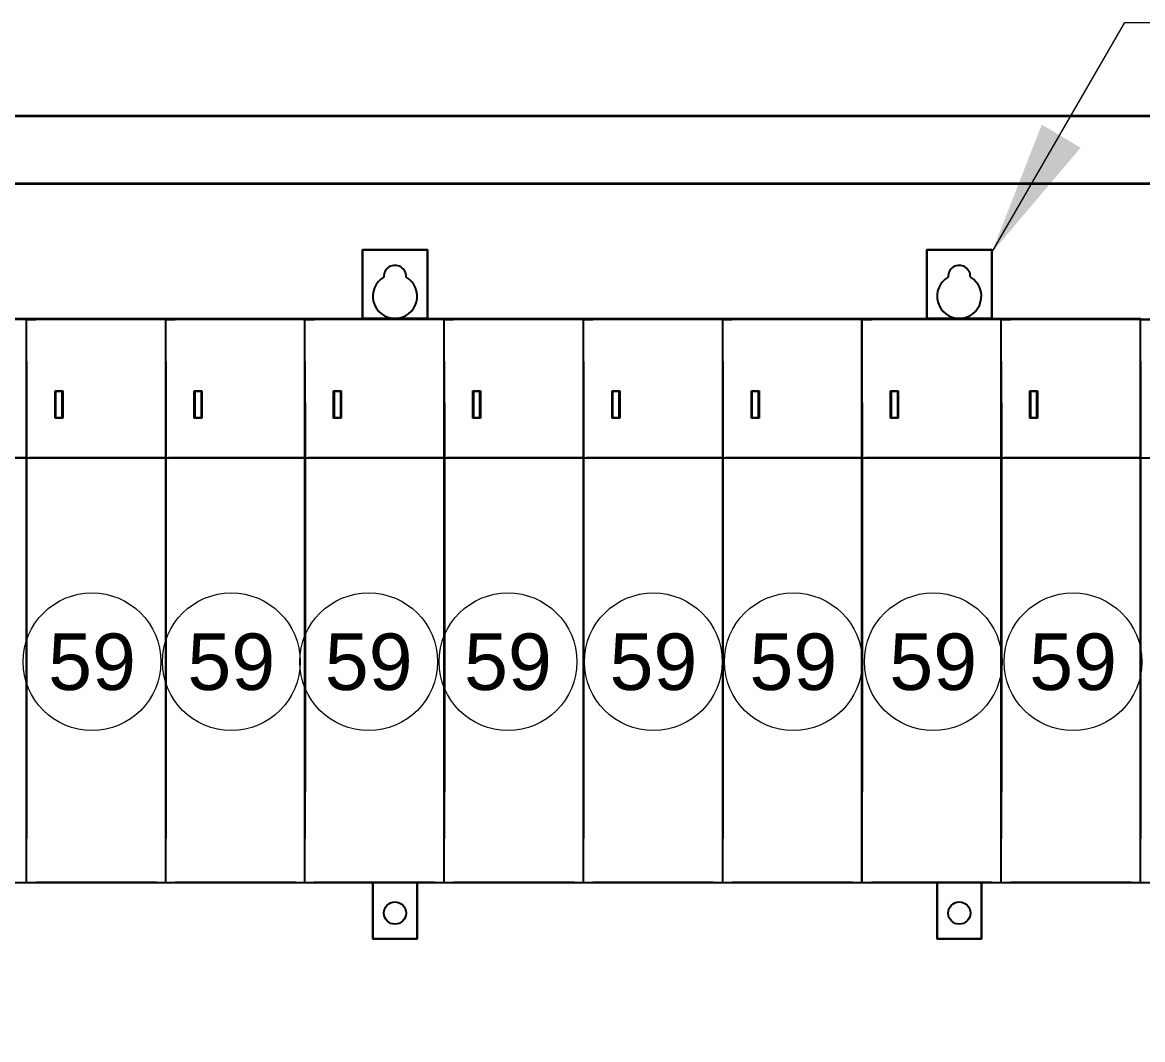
# Paper-space layout '2 DOOR PANEL LAYOUT - A1 Sheet' of a CAD drawing. Extents: x 50 to 825, y 22 to 486.
# Drawn here: x 544.19 to 580.35, y 423.41 to 456.26 of the extents above; entities that cross this region are included whole.
import ezdxf
from ezdxf.enums import TextEntityAlignment as Align

# ---------------------------------------------------------------- set-up
doc = ezdxf.new("R2010")
doc.units = 0
for name, color, linetype, lineweight in [('N-ANNO-TEXT', 2, 'Continuous', 18), ('N-EQPM', 3, 'Continuous', 25), ('N-PANL', 4, 'Continuous', 35)]:
    doc.layers.add(name, color=color, linetype=linetype, lineweight=lineweight)
doc.styles.add('T1_2_5', font='arial.ttf', dxfattribs={"height": 2.5})

psp = doc.layouts.new('2 DOOR PANEL LAYOUT - A1 Sheet')

# ---------------------------------------------------------------- linework, layer by layer
at = {"layer": 'N-ANNO-TEXT'}
for p, q in [((575.477, 448.825, 7.933), (579.776, 456.262, 7.933)), ((579.776, 456.262, 7.933), (581.23, 456.262, 7.933))]:
    psp.add_line(p, q, dxfattribs=at)
for centre in [(546.437, 435.613, -1.351), (550.932, 435.613, -1.351), (555.367, 435.613, -1.351), (559.862, 435.613, -1.351), (564.558, 435.613, -1.351), (569.074, 435.613, -1.351), (573.589, 435.613, -1.351), (578.104, 435.613, -1.351)]:
    psp.add_circle(centre, 2.223, dxfattribs=at)
psp.add_solid([(578.347, 452.214, 7.933), (575.477, 448.825, 7.933), (577.093, 452.961, 7.933)], dxfattribs=at)
at = {"layer": 'N-EQPM'}
for p, q in [((555.498, 448.916, 8.065), (555.168, 448.916, 8.065)), ((555.498, 448.916, 7.933), (555.168, 448.916, 7.933)), ((575.034, 448.916, 7.933), (574.704, 448.916, 7.933)), ((575.034, 448.916, 8.065), (574.704, 448.916, 8.065)), ((515.854, 446.701, 7.933), (580.28, 446.701, 7.933)), ((544.319, 428.487, 7.933), (544.319, 446.668, 4.315)), ((544.32, 428.487, 7.933), (544.32, 446.668, 7.9)), ((548.815, 428.487, 7.933), (548.815, 446.668, 7.9)), ((548.815, 428.487, 7.933), (548.815, 446.668, 4.315)), ((553.31, 428.487, 7.933), (553.31, 446.668, 7.9)), ((553.31, 428.487, 7.933), (553.31, 446.668, 4.315)), ((557.805, 428.487, 7.933), (557.805, 446.668, 4.315)), ((557.806, 428.487, 7.933), (557.806, 446.668, 7.9)), ((562.3, 428.487, 7.933), (562.3, 446.668, 4.315)), ((562.301, 428.487, 7.933), (562.301, 446.668, 7.9)), ((566.795, 428.487, 7.933), (566.795, 446.668, 4.315)), ((566.796, 428.487, 7.933), (566.796, 446.668, 7.9)), ((571.29, 428.487, 7.933), (571.29, 446.668, 4.315)), ((571.291, 428.487, 7.933), (571.291, 446.668, 7.9)), ((575.785, 428.487, 7.933), (575.785, 446.668, 4.315)), ((575.786, 428.487, 7.933), (575.786, 446.668, 7.9)), ((580.28, 446.536, 7.933), (580.28, 446.701, 7.933)), ((580.28, 428.487, -0.443), (580.28, 446.668, -4.061)), ((580.281, 428.487, 7.933), (580.281, 446.668, 7.9)), ((515.854, 428.487, 7.933), (580.28, 428.487, 7.933)), ((539.824, 428.487, 7.933), (544.32, 428.487, 7.933)), ((544.319, 428.487, 7.933), (548.815, 428.487, 7.933)), ((548.815, 428.487, 7.933), (553.31, 428.487, 7.933)), ((553.31, 428.487, 7.933), (557.806, 428.487, 7.933)), ((557.805, 428.487, 7.933), (562.301, 428.487, 7.933)), ((562.3, 428.487, 7.933), (566.796, 428.487, 7.933)), ((566.795, 428.487, 7.933), (571.291, 428.487, 7.933)), ((571.29, 428.487, 7.933), (575.786, 428.487, 7.933)), ((575.785, 428.487, 7.933), (580.281, 428.487, 7.933)), ((580.28, 428.487, 7.933), (580.28, 428.652, 7.933)), ((580.28, 428.487, -0.443), (584.776, 428.487, -0.443))]:
    psp.add_line(p, q, dxfattribs=at)
at = {"layer": 'N-EQPM', "extrusion": (0, 1, 0)}
for p, q in [((544.32, 446.668, 7.9), (539.824, 446.668, 7.9)), ((548.815, 446.668, 7.9), (544.319, 446.668, 7.9)), ((544.319, 446.668, 4.315), (544.621, 446.668, 4.315)), ((544.426, 446.668, 7.494), (544.621, 446.668, 7.494)), ((544.621, 446.668, 7.07), (544.426, 446.668, 7.07)), ((553.31, 446.668, 7.9), (548.815, 446.668, 7.9)), ((548.815, 446.668, 4.315), (549.116, 446.668, 4.315)), ((548.921, 446.668, 7.494), (549.116, 446.668, 7.494)), ((549.116, 446.668, 7.07), (548.921, 446.668, 7.07)), ((557.806, 446.668, 7.9), (553.31, 446.668, 7.9)), ((553.31, 446.668, 4.315), (553.612, 446.668, 4.315)), ((553.416, 446.668, 7.494), (553.612, 446.668, 7.494)), ((553.612, 446.668, 7.07), (553.416, 446.668, 7.07)), ((562.301, 446.668, 7.9), (557.805, 446.668, 7.9)), ((557.805, 446.668, 4.315), (558.107, 446.668, 4.315)), ((557.911, 446.668, 7.494), (558.107, 446.668, 7.494)), ((558.107, 446.668, 7.07), (557.911, 446.668, 7.07)), ((566.796, 446.668, 7.9), (562.3, 446.668, 7.9)), ((562.3, 446.668, 4.315), (562.602, 446.668, 4.315)), ((562.407, 446.668, 7.494), (562.602, 446.668, 7.494)), ((562.602, 446.668, 7.07), (562.407, 446.668, 7.07)), ((571.291, 446.668, 7.9), (566.795, 446.668, 7.9)), ((566.795, 446.668, 4.315), (567.097, 446.668, 4.315)), ((566.902, 446.668, 7.494), (567.097, 446.668, 7.494)), ((567.097, 446.668, 7.07), (566.902, 446.668, 7.07)), ((575.786, 446.668, 7.9), (571.29, 446.668, 7.9)), ((571.29, 446.668, 4.315), (571.592, 446.668, 4.315)), ((571.397, 446.668, 7.494), (571.592, 446.668, 7.494)), ((571.592, 446.668, 7.07), (571.397, 446.668, 7.07)), ((580.281, 446.668, 7.9), (575.785, 446.668, 7.9)), ((575.785, 446.668, 4.315), (576.087, 446.668, 4.315)), ((575.892, 446.668, 7.494), (576.087, 446.668, 7.494)), ((576.087, 446.668, 7.07), (575.892, 446.668, 7.07)), ((584.776, 446.668, -0.476), (580.28, 446.668, -0.476)), ((580.28, 446.668, -4.061), (580.582, 446.668, -4.061))]:
    psp.add_line(p, q, dxfattribs=at)
at = {"layer": 'N-EQPM', "extrusion": (-6.62828e-16, 0.099504, 0.995037)}
for p, q in [((544.32, 446.668, 7.9), (539.824, 446.668, 7.9)), ((548.815, 446.668, 7.9), (544.319, 446.668, 7.9)), ((553.31, 446.668, 7.9), (548.815, 446.668, 7.9)), ((557.806, 446.668, 7.9), (553.31, 446.668, 7.9)), ((562.301, 446.668, 7.9), (557.805, 446.668, 7.9)), ((566.796, 446.668, 7.9), (562.3, 446.668, 7.9)), ((571.291, 446.668, 7.9), (566.795, 446.668, 7.9)), ((575.786, 446.668, 7.9), (571.29, 446.668, 7.9)), ((580.281, 446.668, 7.9), (575.785, 446.668, 7.9)), ((584.776, 446.668, -0.476), (580.28, 446.668, -0.476))]:
    psp.add_line(p, q, dxfattribs=at)
at = {"layer": 'N-EQPM', "extrusion": (-1, 0, -6.66134e-16)}
for p, q in [((544.319, 428.487, 7.933), (544.319, 446.668, 4.315)), ((548.815, 428.487, 7.933), (548.815, 446.668, 4.315)), ((553.31, 428.487, 7.933), (553.31, 446.668, 4.315)), ((557.805, 428.487, 7.933), (557.805, 446.668, 4.315)), ((562.3, 428.487, 7.933), (562.3, 446.668, 4.315)), ((566.795, 428.487, 7.933), (566.795, 446.668, 4.315)), ((571.29, 428.487, 7.933), (571.29, 446.668, 4.315)), ((575.785, 428.487, 7.933), (575.785, 446.668, 4.315)), ((580.28, 428.487, -0.443), (580.28, 446.668, -4.061)), ((544.319, 441.931, 7.542), (544.319, 445.34, 7.542)), ((544.319, 445.314, 7.51), (544.319, 441.957, 7.51)), ((544.319, 445.314, -5.544), (544.319, 429.906, -5.544)), ((548.815, 441.931, 7.542), (548.815, 445.34, 7.542)), ((548.815, 445.314, 7.51), (548.815, 441.957, 7.51)), ((548.815, 445.314, -5.544), (548.815, 429.906, -5.544)), ((553.31, 441.931, 7.542), (553.31, 445.34, 7.542)), ((553.31, 445.314, 7.51), (553.31, 441.957, 7.51)), ((553.31, 445.314, -5.544), (553.31, 429.906, -5.544)), ((557.805, 441.931, 7.542), (557.805, 445.34, 7.542)), ((557.805, 445.314, 7.51), (557.805, 441.957, 7.51)), ((557.805, 445.314, -5.544), (557.805, 429.906, -5.544)), ((562.3, 441.931, 7.542), (562.3, 445.34, 7.542)), ((562.3, 445.314, 7.51), (562.3, 441.957, 7.51)), ((562.3, 445.314, -5.544), (562.3, 429.906, -5.544)), ((566.795, 441.931, 7.542), (566.795, 445.34, 7.542)), ((566.795, 445.314, 7.51), (566.795, 441.957, 7.51)), ((566.795, 445.314, -5.544), (566.795, 429.906, -5.544)), ((571.29, 441.931, 7.542), (571.29, 445.34, 7.542)), ((571.29, 445.314, 7.51), (571.29, 441.957, 7.51)), ((571.29, 445.314, -5.544), (571.29, 429.906, -5.544)), ((575.785, 441.931, 7.542), (575.785, 445.34, 7.542)), ((575.785, 445.314, 7.51), (575.785, 441.957, 7.51)), ((575.785, 445.314, -5.544), (575.785, 429.906, -5.544)), ((580.28, 441.931, -0.833), (580.28, 445.34, -0.833)), ((580.28, 445.314, -0.866), (580.28, 441.957, -0.866)), ((580.28, 445.314, -13.919), (580.28, 429.906, -13.919)), ((544.319, 444.006, -4.459), (544.319, 431.442, -4.459)), ((544.319, 444.006, 0.473), (544.319, 431.442, 0.473)), ((544.319, 431.442, -0.537), (544.319, 443.815, -0.537)), ((544.319, 431.442, 4.395), (544.319, 443.815, 4.395)), ((548.815, 444.006, -4.459), (548.815, 431.442, -4.459)), ((548.815, 444.006, 0.473), (548.815, 431.442, 0.473)), ((548.815, 431.442, -0.537), (548.815, 443.815, -0.537)), ((548.815, 431.442, 4.395), (548.815, 443.815, 4.395)), ((553.31, 444.006, -4.459), (553.31, 431.442, -4.459)), ((553.31, 444.006, 0.473), (553.31, 431.442, 0.473)), ((553.31, 431.442, -0.537), (553.31, 443.815, -0.537)), ((553.31, 431.442, 4.395), (553.31, 443.815, 4.395)), ((557.805, 444.006, -4.459), (557.805, 431.442, -4.459)), ((557.805, 444.006, 0.473), (557.805, 431.442, 0.473)), ((557.805, 431.442, -0.537), (557.805, 443.815, -0.537)), ((557.805, 431.442, 4.395), (557.805, 443.815, 4.395)), ((562.3, 444.006, -4.459), (562.3, 431.442, -4.459)), ((562.3, 444.006, 0.473), (562.3, 431.442, 0.473)), ((562.3, 431.442, -0.537), (562.3, 443.815, -0.537)), ((562.3, 431.442, 4.395), (562.3, 443.815, 4.395)), ((566.795, 444.006, -4.459), (566.795, 431.442, -4.459)), ((566.795, 444.006, 0.473), (566.795, 431.442, 0.473)), ((566.795, 431.442, -0.537), (566.795, 443.815, -0.537)), ((566.795, 431.442, 4.395), (566.795, 443.815, 4.395)), ((571.29, 444.006, -4.459), (571.29, 431.442, -4.459)), ((571.29, 444.006, 0.473), (571.29, 431.442, 0.473)), ((571.29, 431.442, -0.537), (571.29, 443.815, -0.537)), ((571.29, 431.442, 4.395), (571.29, 443.815, 4.395)), ((575.785, 444.006, -4.459), (575.785, 431.442, -4.459)), ((575.785, 444.006, 0.473), (575.785, 431.442, 0.473)), ((575.785, 431.442, -0.537), (575.785, 443.815, -0.537)), ((575.785, 431.442, 4.395), (575.785, 443.815, 4.395)), ((580.28, 444.006, -12.835), (580.28, 431.442, -12.835)), ((580.28, 444.006, -7.902), (580.28, 431.442, -7.902)), ((580.28, 431.442, -8.913), (580.28, 443.815, -8.913)), ((580.28, 431.442, -3.981), (580.28, 443.815, -3.981)), ((544.319, 441.566, 5.161), (544.319, 440.766, 5.161)), ((544.319, 440.722, 5.187), (544.319, 441.54, 5.187)), ((548.815, 441.566, 5.161), (548.815, 440.766, 5.161)), ((548.815, 440.722, 5.187), (548.815, 441.54, 5.187)), ((553.31, 441.566, 5.161), (553.31, 440.766, 5.161)), ((553.31, 440.722, 5.187), (553.31, 441.54, 5.187)), ((557.805, 441.566, 5.161), (557.805, 440.766, 5.161)), ((557.805, 440.722, 5.187), (557.805, 441.54, 5.187)), ((562.3, 441.566, 5.161), (562.3, 440.766, 5.161)), ((562.3, 440.722, 5.187), (562.3, 441.54, 5.187)), ((566.795, 441.566, 5.161), (566.795, 440.766, 5.161)), ((566.795, 440.722, 5.187), (566.795, 441.54, 5.187)), ((571.29, 441.566, 5.161), (571.29, 440.766, 5.161)), ((571.29, 440.722, 5.187), (571.29, 441.54, 5.187)), ((575.785, 441.566, 5.161), (575.785, 440.766, 5.161)), ((575.785, 440.722, 5.187), (575.785, 441.54, 5.187)), ((580.28, 441.566, -3.215), (580.28, 440.766, -3.215)), ((580.28, 440.722, -3.189), (580.28, 441.54, -3.189)), ((544.319, 440.779, -5.339), (544.319, 440.193, -5.339)), ((544.319, 440.779, -5.105), (544.319, 440.779, -5.339)), ((544.319, 440.193, -5.105), (544.319, 440.779, -5.105)), ((548.815, 440.779, -5.339), (548.815, 440.193, -5.339)), ((548.815, 440.779, -5.105), (548.815, 440.779, -5.339)), ((548.815, 440.193, -5.105), (548.815, 440.779, -5.105)), ((553.31, 440.779, -5.339), (553.31, 440.193, -5.339)), ((553.31, 440.779, -5.105), (553.31, 440.779, -5.339)), ((553.31, 440.193, -5.105), (553.31, 440.779, -5.105)), ((557.805, 440.779, -5.339), (557.805, 440.193, -5.339)), ((557.805, 440.779, -5.105), (557.805, 440.779, -5.339)), ((557.805, 440.193, -5.105), (557.805, 440.779, -5.105)), ((562.3, 440.779, -5.339), (562.3, 440.193, -5.339)), ((562.3, 440.779, -5.105), (562.3, 440.779, -5.339)), ((562.3, 440.193, -5.105), (562.3, 440.779, -5.105)), ((566.795, 440.779, -5.339), (566.795, 440.193, -5.339)), ((566.795, 440.779, -5.105), (566.795, 440.779, -5.339)), ((566.795, 440.193, -5.105), (566.795, 440.779, -5.105)), ((571.29, 440.779, -5.339), (571.29, 440.193, -5.339)), ((571.29, 440.779, -5.105), (571.29, 440.779, -5.339)), ((571.29, 440.193, -5.105), (571.29, 440.779, -5.105)), ((575.785, 440.779, -5.339), (575.785, 440.193, -5.339)), ((575.785, 440.779, -5.105), (575.785, 440.779, -5.339)), ((575.785, 440.193, -5.105), (575.785, 440.779, -5.105)), ((580.28, 440.779, -13.715), (580.28, 440.193, -13.715)), ((580.28, 440.779, -13.481), (580.28, 440.779, -13.715)), ((580.28, 440.193, -13.481), (580.28, 440.779, -13.481)), ((544.319, 440.766, 5.161), (544.319, 440.766, 4.727)), ((544.319, 440.766, 4.727), (544.319, 440.175, 4.727)), ((544.319, 440.12, 4.796), (544.319, 440.722, 4.796)), ((544.319, 440.722, 4.796), (544.319, 440.722, 5.187)), ((548.815, 440.766, 5.161), (548.815, 440.766, 4.727)), ((548.815, 440.766, 4.727), (548.815, 440.175, 4.727)), ((548.815, 440.12, 4.796), (548.815, 440.722, 4.796)), ((548.815, 440.722, 4.796), (548.815, 440.722, 5.187)), ((553.31, 440.766, 5.161), (553.31, 440.766, 4.727)), ((553.31, 440.766, 4.727), (553.31, 440.175, 4.727)), ((553.31, 440.12, 4.796), (553.31, 440.722, 4.796)), ((553.31, 440.722, 4.796), (553.31, 440.722, 5.187)), ((557.805, 440.766, 5.161), (557.805, 440.766, 4.727)), ((557.805, 440.766, 4.727), (557.805, 440.175, 4.727)), ((557.805, 440.12, 4.796), (557.805, 440.722, 4.796)), ((557.805, 440.722, 4.796), (557.805, 440.722, 5.187)), ((562.3, 440.766, 5.161), (562.3, 440.766, 4.727)), ((562.3, 440.766, 4.727), (562.3, 440.175, 4.727)), ((562.3, 440.12, 4.796), (562.3, 440.722, 4.796)), ((562.3, 440.722, 4.796), (562.3, 440.722, 5.187)), ((566.795, 440.766, 5.161), (566.795, 440.766, 4.727)), ((566.795, 440.766, 4.727), (566.795, 440.175, 4.727)), ((566.795, 440.12, 4.796), (566.795, 440.722, 4.796)), ((566.795, 440.722, 4.796), (566.795, 440.722, 5.187)), ((571.29, 440.766, 5.161), (571.29, 440.766, 4.727)), ((571.29, 440.766, 4.727), (571.29, 440.175, 4.727)), ((571.29, 440.12, 4.796), (571.29, 440.722, 4.796)), ((571.29, 440.722, 4.796), (571.29, 440.722, 5.187)), ((575.785, 440.766, 5.161), (575.785, 440.766, 4.727)), ((575.785, 440.766, 4.727), (575.785, 440.175, 4.727)), ((575.785, 440.12, 4.796), (575.785, 440.722, 4.796)), ((575.785, 440.722, 4.796), (575.785, 440.722, 5.187)), ((580.28, 440.766, -3.215), (580.28, 440.766, -3.649)), ((580.28, 440.766, -3.649), (580.28, 440.175, -3.649)), ((580.28, 440.12, -3.579), (580.28, 440.722, -3.579)), ((580.28, 440.722, -3.579), (580.28, 440.722, -3.189))]:
    psp.add_line(p, q, dxfattribs=at)
at = {"layer": 'N-EQPM', "extrusion": (6.66134e-16, 0, -1)}
for p, q in [((544.319, 445.314, -5.544), (544.319, 429.906, -5.544)), ((548.815, 445.314, -5.544), (548.815, 429.906, -5.544)), ((553.31, 445.314, -5.544), (553.31, 429.906, -5.544)), ((557.805, 445.314, -5.544), (557.805, 429.906, -5.544)), ((562.3, 445.314, -5.544), (562.3, 429.906, -5.544)), ((566.795, 445.314, -5.544), (566.795, 429.906, -5.544)), ((571.29, 445.314, -5.544), (571.29, 429.906, -5.544)), ((575.785, 445.314, -5.544), (575.785, 429.906, -5.544)), ((580.28, 445.314, -13.919), (580.28, 429.906, -13.919)), ((545.243, 444.364, -5.303), (545.49, 444.364, -5.303)), ((545.243, 443.479, -5.303), (545.243, 444.364, -5.303)), ((545.49, 444.364, -5.303), (545.49, 443.479, -5.303)), ((549.738, 444.364, -5.303), (549.986, 444.364, -5.303)), ((549.738, 443.479, -5.303), (549.738, 444.364, -5.303)), ((549.986, 444.364, -5.303), (549.986, 443.479, -5.303)), ((554.233, 444.364, -5.303), (554.481, 444.364, -5.303)), ((554.233, 443.479, -5.303), (554.233, 444.364, -5.303)), ((554.481, 444.364, -5.303), (554.481, 443.479, -5.303)), ((558.729, 444.364, -5.303), (558.976, 444.364, -5.303)), ((558.729, 443.479, -5.303), (558.729, 444.364, -5.303)), ((558.976, 444.364, -5.303), (558.976, 443.479, -5.303)), ((563.224, 444.364, -5.303), (563.471, 444.364, -5.303)), ((563.224, 443.479, -5.303), (563.224, 444.364, -5.303)), ((563.471, 444.364, -5.303), (563.471, 443.479, -5.303)), ((567.719, 444.364, -5.303), (567.966, 444.364, -5.303)), ((567.719, 443.479, -5.303), (567.719, 444.364, -5.303)), ((567.966, 444.364, -5.303), (567.966, 443.479, -5.303)), ((572.214, 444.364, -5.303), (572.461, 444.364, -5.303)), ((572.214, 443.479, -5.303), (572.214, 444.364, -5.303)), ((572.461, 444.364, -5.303), (572.461, 443.479, -5.303)), ((576.709, 444.364, -5.303), (576.956, 444.364, -5.303)), ((576.709, 443.479, -5.303), (576.709, 444.364, -5.303)), ((576.956, 444.364, -5.303), (576.956, 443.479, -5.303)), ((545.49, 443.479, -5.303), (545.243, 443.479, -5.303)), ((549.986, 443.479, -5.303), (549.738, 443.479, -5.303)), ((554.481, 443.479, -5.303), (554.233, 443.479, -5.303)), ((558.976, 443.479, -5.303), (558.729, 443.479, -5.303)), ((563.471, 443.479, -5.303), (563.224, 443.479, -5.303)), ((567.966, 443.479, -5.303), (567.719, 443.479, -5.303)), ((572.461, 443.479, -5.303), (572.214, 443.479, -5.303)), ((576.956, 443.479, -5.303), (576.709, 443.479, -5.303))]:
    psp.add_line(p, q, dxfattribs=at)
at = {"layer": 'N-EQPM', "extrusion": (-0.008727, 0, 0.999962)}
for p, q in [((545.261, 444.346, -5.099), (545.261, 443.497, -5.099)), ((545.473, 444.346, -5.098), (545.261, 444.346, -5.099)), ((545.473, 443.497, -5.098), (545.473, 444.346, -5.098)), ((549.756, 444.346, -5.099), (549.756, 443.497, -5.099)), ((549.968, 444.346, -5.098), (549.756, 444.346, -5.099)), ((549.968, 443.497, -5.098), (549.968, 444.346, -5.098)), ((554.251, 444.346, -5.099), (554.251, 443.497, -5.099)), ((554.463, 444.346, -5.098), (554.251, 444.346, -5.099)), ((554.463, 443.497, -5.098), (554.463, 444.346, -5.098)), ((558.746, 444.346, -5.099), (558.746, 443.497, -5.099)), ((558.958, 444.346, -5.098), (558.746, 444.346, -5.099)), ((558.958, 443.497, -5.098), (558.958, 444.346, -5.098)), ((563.241, 444.346, -5.099), (563.241, 443.497, -5.099)), ((563.453, 444.346, -5.098), (563.241, 444.346, -5.099)), ((563.453, 443.497, -5.098), (563.453, 444.346, -5.098)), ((567.737, 444.346, -5.099), (567.737, 443.497, -5.099)), ((567.948, 444.346, -5.098), (567.737, 444.346, -5.099)), ((567.948, 443.497, -5.098), (567.948, 444.346, -5.098)), ((572.232, 444.346, -5.099), (572.232, 443.497, -5.099)), ((572.443, 444.346, -5.098), (572.232, 444.346, -5.099)), ((572.443, 443.497, -5.098), (572.443, 444.346, -5.098)), ((576.727, 444.346, -5.099), (576.727, 443.497, -5.099)), ((576.938, 444.346, -5.098), (576.727, 444.346, -5.099)), ((576.938, 443.497, -5.098), (576.938, 444.346, -5.098)), ((545.261, 443.497, -5.099), (545.473, 443.497, -5.098)), ((549.756, 443.497, -5.099), (549.968, 443.497, -5.098)), ((554.251, 443.497, -5.099), (554.463, 443.497, -5.098)), ((558.746, 443.497, -5.099), (558.958, 443.497, -5.098)), ((563.241, 443.497, -5.099), (563.453, 443.497, -5.098)), ((567.737, 443.497, -5.099), (567.948, 443.497, -5.098)), ((572.232, 443.497, -5.099), (572.443, 443.497, -5.098)), ((576.727, 443.497, -5.099), (576.938, 443.497, -5.098))]:
    psp.add_line(p, q, dxfattribs=at)
at = {"layer": 'N-EQPM', "extrusion": (1, 0, 6.66134e-16)}
for p, q in [((544.324, 431.609, -4.701), (544.324, 443.98, -4.701)), ((544.324, 443.98, 3.674), (544.324, 431.416, 3.674)), ((548.819, 431.609, -4.701), (548.819, 443.98, -4.701)), ((548.819, 443.98, 3.674), (548.819, 431.416, 3.674)), ((553.314, 431.609, -4.701), (553.314, 443.98, -4.701)), ((553.314, 443.98, 3.674), (553.314, 431.416, 3.674)), ((557.809, 431.609, -4.701), (557.809, 443.98, -4.701)), ((557.809, 443.98, 3.674), (557.809, 431.416, 3.674)), ((562.304, 431.609, -4.701), (562.304, 443.98, -4.701)), ((562.304, 443.98, 3.674), (562.304, 431.416, 3.674)), ((566.799, 431.609, -4.701), (566.799, 443.98, -4.701)), ((566.799, 443.98, 3.674), (566.799, 431.416, 3.674)), ((571.294, 431.609, -4.701), (571.294, 443.98, -4.701)), ((571.294, 443.98, 3.674), (571.294, 431.416, 3.674)), ((575.789, 431.609, -4.701), (575.789, 443.98, -4.701)), ((575.789, 443.98, 3.674), (575.789, 431.416, 3.674)), ((580.285, 431.609, -4.701), (580.285, 443.98, -4.701)), ((580.285, 443.98, 3.674), (580.285, 431.416, 3.674)), ((544.324, 440.766, 4.339), (544.324, 442.217, 4.339)), ((548.819, 440.766, 4.339), (548.819, 442.217, 4.339)), ((553.314, 440.766, 4.339), (553.314, 442.217, 4.339)), ((557.809, 440.766, 4.339), (557.809, 442.217, 4.339)), ((562.304, 440.766, 4.339), (562.304, 442.217, 4.339)), ((566.799, 440.766, 4.339), (566.799, 442.217, 4.339)), ((571.294, 440.766, 4.339), (571.294, 442.217, 4.339)), ((575.789, 440.766, 4.339), (575.789, 442.217, 4.339)), ((580.285, 440.766, 4.339), (580.285, 442.217, 4.339)), ((544.32, 442.194, 4.38), (544.32, 440.722, 4.38)), ((548.815, 442.194, 4.38), (548.815, 440.722, 4.38)), ((553.31, 442.194, 4.38), (553.31, 440.722, 4.38)), ((557.806, 442.194, 4.38), (557.806, 440.722, 4.38)), ((562.301, 442.194, 4.38), (562.301, 440.722, 4.38)), ((566.796, 442.194, 4.38), (566.796, 440.722, 4.38)), ((571.291, 442.194, 4.38), (571.291, 440.722, 4.38)), ((575.786, 442.194, 4.38), (575.786, 440.722, 4.38)), ((580.281, 442.194, 4.38), (580.281, 440.722, 4.38))]:
    psp.add_line(p, q, dxfattribs=at)
at = {"layer": 'N-EQPM', "extrusion": (-0.707107, 0, 0.707107)}
for p, q in [((539.824, 442.197, 11.407), (544.324, 442.197, 11.536)), ((544.319, 442.197, 11.407), (548.819, 442.197, 11.536)), ((548.815, 442.197, 11.407), (553.314, 442.197, 11.536)), ((553.31, 442.197, 11.407), (557.809, 442.197, 11.536)), ((557.805, 442.197, 11.407), (562.304, 442.197, 11.536)), ((562.3, 442.197, 11.407), (566.799, 442.197, 11.536)), ((566.795, 442.197, 11.407), (571.294, 442.197, 11.536)), ((571.29, 442.197, 11.407), (575.789, 442.197, 11.536)), ((575.785, 442.197, 11.407), (580.285, 442.197, 11.536)), ((580.28, 442.197, 3.032), (584.78, 442.197, 3.16))]:
    psp.add_line(p, q, dxfattribs=at)
at = {"layer": 'N-EQPM', "extrusion": (0, -1, 0)}
for p, q in [((539.824, 442.197, 11.407), (544.324, 442.197, 11.536)), ((544.324, 442.197, 9.353), (539.912, 442.197, 7.958)), ((544.319, 442.197, 11.407), (548.819, 442.197, 11.536)), ((548.819, 442.197, 9.353), (544.408, 442.197, 7.958)), ((548.815, 442.197, 11.407), (553.314, 442.197, 11.536)), ((553.314, 442.197, 9.353), (548.903, 442.197, 7.958)), ((553.31, 442.197, 11.407), (557.809, 442.197, 11.536)), ((557.809, 442.197, 9.353), (553.398, 442.197, 7.958)), ((557.805, 442.197, 11.407), (562.304, 442.197, 11.536)), ((562.304, 442.197, 9.353), (557.893, 442.197, 7.958)), ((562.3, 442.197, 11.407), (566.799, 442.197, 11.536)), ((566.799, 442.197, 9.353), (562.388, 442.197, 7.958)), ((566.795, 442.197, 11.407), (571.294, 442.197, 11.536)), ((571.294, 442.197, 9.353), (566.883, 442.197, 7.958)), ((571.29, 442.197, 11.407), (575.789, 442.197, 11.536)), ((575.789, 442.197, 9.353), (571.378, 442.197, 7.958)), ((575.785, 442.197, 11.407), (580.285, 442.197, 11.536)), ((580.285, 442.197, 9.353), (575.873, 442.197, 7.958)), ((580.28, 442.197, 3.032), (584.78, 442.197, 3.16)), ((539.824, 428.487, 7.933), (544.32, 428.487, 7.933)), ((544.319, 428.487, 7.933), (548.815, 428.487, 7.933)), ((548.513, 428.487, 7.77), (544.621, 428.487, 7.77)), ((548.815, 428.487, 7.933), (553.31, 428.487, 7.933)), ((553.009, 428.487, 7.77), (549.116, 428.487, 7.77)), ((553.31, 428.487, 7.933), (557.806, 428.487, 7.933)), ((557.504, 428.487, 7.77), (553.612, 428.487, 7.77)), ((557.805, 428.487, 7.933), (562.301, 428.487, 7.933)), ((561.999, 428.487, 7.77), (558.107, 428.487, 7.77)), ((562.3, 428.487, 7.933), (566.796, 428.487, 7.933)), ((566.494, 428.487, 7.77), (562.602, 428.487, 7.77)), ((566.795, 428.487, 7.933), (571.291, 428.487, 7.933)), ((570.989, 428.487, 7.77), (567.097, 428.487, 7.77)), ((571.29, 428.487, 7.933), (575.786, 428.487, 7.933)), ((575.484, 428.487, 7.77), (571.592, 428.487, 7.77)), ((575.785, 428.487, 7.933), (580.281, 428.487, 7.933)), ((579.979, 428.487, 7.77), (576.087, 428.487, 7.77)), ((580.28, 428.487, -0.443), (584.776, 428.487, -0.443))]:
    psp.add_line(p, q, dxfattribs=at)
at = {"layer": 'N-EQPM'}
for centre in [(556.216, 427.495, 7.933), (574.429, 427.495, 7.933)]:
    psp.add_circle(centre, 0.359, dxfattribs=at)
for centre, radius, start, end in [((556.216, 448.056, 7.933), 0.359, 356.7827, 183.2173), ((574.429, 448.056, 7.933), 0.359, 356.7827, 183.2173), ((556.216, 447.417, 7.933), 0.716, 120.0241, 59.9759), ((574.429, 447.417, 7.933), 0.716, 120.0241, 59.9759)]:
    psp.add_arc(centre, radius, start, end, dxfattribs=at)
at = {"layer": 'N-PANL'}
psp.add_line((635.641, 453.235), (401.541, 453.235), dxfattribs=at)
psp.add_lwpolyline([(403.716, 451.061), (633.467, 451.061), (633.467, 252.35), (403.716, 252.35)], close=True, dxfattribs=at)

# ---------------------------------------------------------------- texts
at = {"layer": 'N-ANNO-TEXT', "style": 'T1_2_5'}
for p in [(546.437, 435.613, -1.351), (550.932, 435.613, -1.351), (555.367, 435.613, -1.351), (559.862, 435.613, -1.351), (564.558, 435.613, -1.351), (569.074, 435.613, -1.351), (573.589, 435.613, -1.351), (578.104, 435.613, -1.351)]:
    psp.add_text('59', height=1.825, dxfattribs=at).set_placement(p, align=Align.MIDDLE_CENTER)

# ---------------------------------------------------------------- meshes
at = {"layer": 'N-EQPM'}
mesh = psp.add_polymesh((6, 3), dxfattribs=at)
for k, corner in enumerate([(555.168, 446.701, 8.065), (555.168, 446.701, 7.933), (555.168, 446.701, 7.933), (555.168, 448.916, 8.065), (555.168, 448.916, 7.933), (555.168, 448.916, 7.933), (557.263, 448.916, 8.065), (557.263, 448.916, 7.933), (555.168, 448.916, 7.933), (557.263, 446.701, 8.065), (557.263, 446.701, 7.933), (555.168, 446.701, 7.933), (557.263, 446.701, 8.065), (557.263, 446.701, 8.065), (555.168, 446.701, 8.065), (557.263, 448.916, 8.065), (557.263, 448.916, 8.065), (555.168, 448.916, 8.065)]):
    mesh.set_mesh_vertex(divmod(k, 3), corner)
mesh = psp.add_polymesh((6, 3), dxfattribs=at)
for k, corner in enumerate([(573.381, 446.701, 8.065), (573.381, 446.701, 7.933), (573.381, 446.701, 7.933), (573.381, 448.916, 8.065), (573.381, 448.916, 7.933), (573.381, 448.916, 7.933), (575.477, 448.916, 8.065), (575.477, 448.916, 7.933), (573.381, 448.916, 7.933), (575.477, 446.701, 8.065), (575.477, 446.701, 7.933), (573.381, 446.701, 7.933), (575.477, 446.701, 8.065), (575.477, 446.701, 8.065), (573.381, 446.701, 8.065), (575.477, 448.916, 8.065), (575.477, 448.916, 8.065), (573.381, 448.916, 8.065)]):
    mesh.set_mesh_vertex(divmod(k, 3), corner)
mesh = psp.add_polymesh((6, 3), dxfattribs=at)
for k, corner in enumerate([(556.933, 426.669, 8.065), (556.933, 426.669, 7.933), (556.933, 426.669, 7.933), (555.498, 426.669, 8.065), (555.498, 426.669, 7.933), (555.498, 426.669, 7.933), (555.498, 428.487, 8.065), (555.498, 428.487, 7.933), (555.498, 426.669, 7.933), (556.933, 428.487, 8.065), (556.933, 428.487, 7.933), (556.933, 426.669, 7.933), (556.933, 428.487, 8.065), (556.933, 428.487, 8.065), (556.933, 426.669, 8.065), (555.498, 428.487, 8.065), (555.498, 428.487, 8.065), (555.498, 426.669, 8.065)]):
    mesh.set_mesh_vertex(divmod(k, 3), corner)
mesh = psp.add_polymesh((6, 3), dxfattribs=at)
for k, corner in enumerate([(575.147, 426.669, 8.065), (575.147, 426.669, 7.933), (575.147, 426.669, 7.933), (573.712, 426.669, 8.065), (573.712, 426.669, 7.933), (573.712, 426.669, 7.933), (573.712, 428.487, 8.065), (573.712, 428.487, 7.933), (573.712, 426.669, 7.933), (575.147, 428.487, 8.065), (575.147, 428.487, 7.933), (575.147, 426.669, 7.933), (575.147, 428.487, 8.065), (575.147, 428.487, 8.065), (575.147, 426.669, 8.065), (573.712, 428.487, 8.065), (573.712, 428.487, 8.065), (573.712, 426.669, 8.065)]):
    mesh.set_mesh_vertex(divmod(k, 3), corner)

doc.saveas('drawing.dxf')
